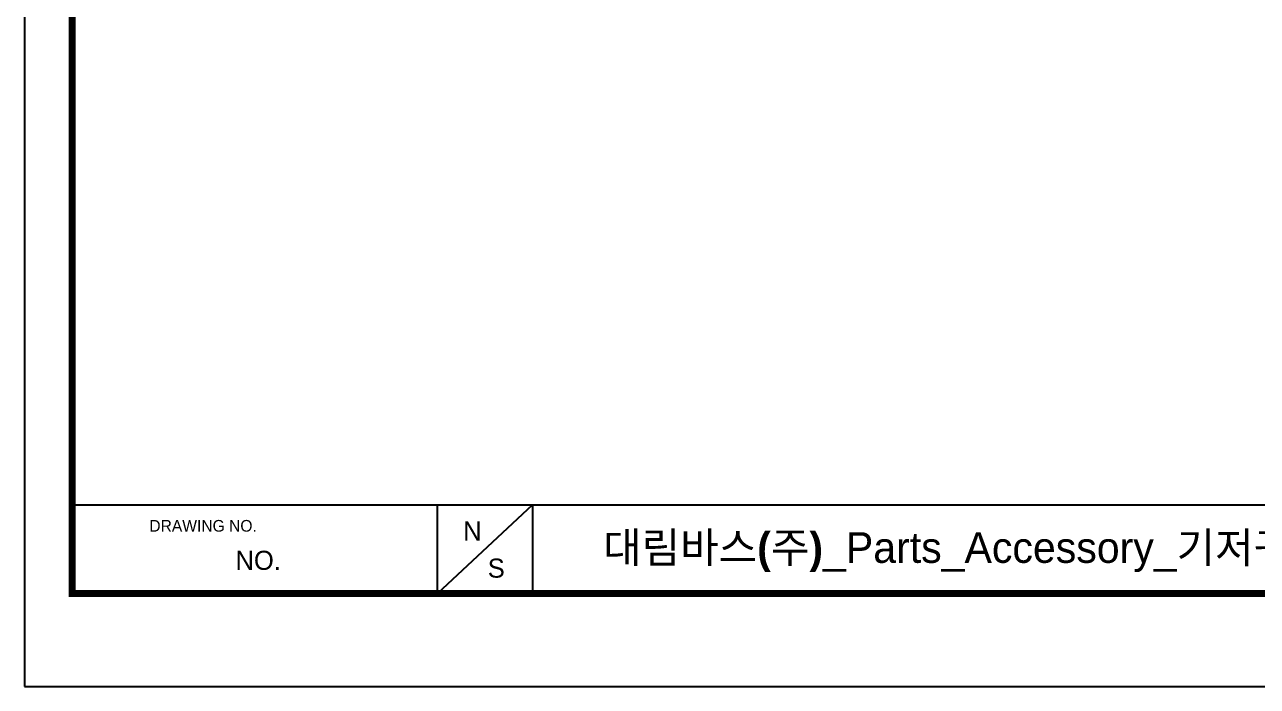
# Model space of a CAD drawing. Extents: x 16296665491 to 16296671741, y -37409618531 to -37409613952.
# Drawn here: x 16296665491 to 16296668096, y -37409618531 to -37409617133 of the extents above; entities that cross this region are included whole.
import ezdxf

# ---------------------------------------------------------------- set-up
doc = ezdxf.new("R2010")
doc.units = 0
doc.header["$LTSCALE"] = 10
doc.header["$MEASUREMENT"] = 0
doc.layers.get('0').update_dxf_attribs({"linetype": 'CONTINUOUS'})
doc.styles.add('Daelim Dimension', font='')
doc.styles.get('Daelim Dimension').set_extended_font_data('나눔고딕')

msp = doc.modelspace()

# ---------------------------------------------------------------- linework, layer by layer
at = {"color": 5}
msp.add_line((16296665591.48624, -37409618147.201172), (16296670623.68416, -37409618147.201172), dxfattribs=at)
at = {"color": 5, "ltscale": 40}
for p, q in [((16296666362.852859, -37409618147.201172), (16296666362.852859, -37409618335.518021)), ((16296666362.852859, -37409618147.201172), (16296666362.852859, -37409618335.518021)), ((16296666564.398661, -37409618147.201172), (16296666362.852859, -37409618335.518021)), ((16296666564.398661, -37409618147.201172), (16296666362.852859, -37409618335.518021)), ((16296666564.398661, -37409618147.201172), (16296666564.398661, -37409618335.518021)), ((16296666564.398661, -37409618147.201172), (16296666564.398661, -37409618335.518021))]:
    msp.add_line(p, q, dxfattribs=at)
at = {"ltscale": 0.5}
msp.add_line((16296665591.48624, -37409618334.805946), (16296665591.48624, -37409618334.805946), dxfattribs=at)
msp.add_lwpolyline([(16296665490.99161, -37409618530.883301), (16296671740.59161, -37409618530.883301), (16296671740.59161, -37409613951.683296), (16296665490.99161, -37409613951.683296)], close=True, dxfattribs=at)
at = {"color": 5, "linetype": 'ByBlock', "lineweight": 200, "const_width": 14.4}
msp.add_lwpolyline([(16296665591.48624, -37409618334.805946), (16296671639.48624, -37409618334.805946), (16296671639.48624, -37409614058.005951), (16296665591.48624, -37409614058.005951)], close=True, dxfattribs=at)

# ---------------------------------------------------------------- texts
at = {"color": 5, "ltscale": 40, "style": 'Daelim Dimension'}
msp.add_text('DRAWING NO.', height=24.66250817, dxfattribs=at).set_placement((16296665754.42613, -37409618204.174118))
at = {"attachment_point": 1, "style": 'Daelim Dimension'}
for s, insert, char_height, width in [('N', (16296666417.670679, -37409618182.507133), 40.359586, 56.32618139), ('NO.', (16296665936.54178, -37409618244.510941), 40.3595862, 253.1898692), ('S', (16296666469.56966, -37409618261.011383), 40.359586, 56.32618139)]:
    msp.add_mtext(s, dxfattribs=dict(at, insert=insert, char_height=char_height, width=width))
at = {"color": 2, "insert": (16296666713.459961, -37409618205.243851), "char_height": 64.86362064, "width": 2502.36321852, "attachment_point": 1, "style": 'Daelim Dimension'}
msp.add_mtext('{\\fPretendard Variable SemiBold|b0|i0|c129|p2;대림바스(주)}_Parts_Accessory_기저귀 교환대_BC 110', dxfattribs=at)

doc.saveas('drawing.dxf')
